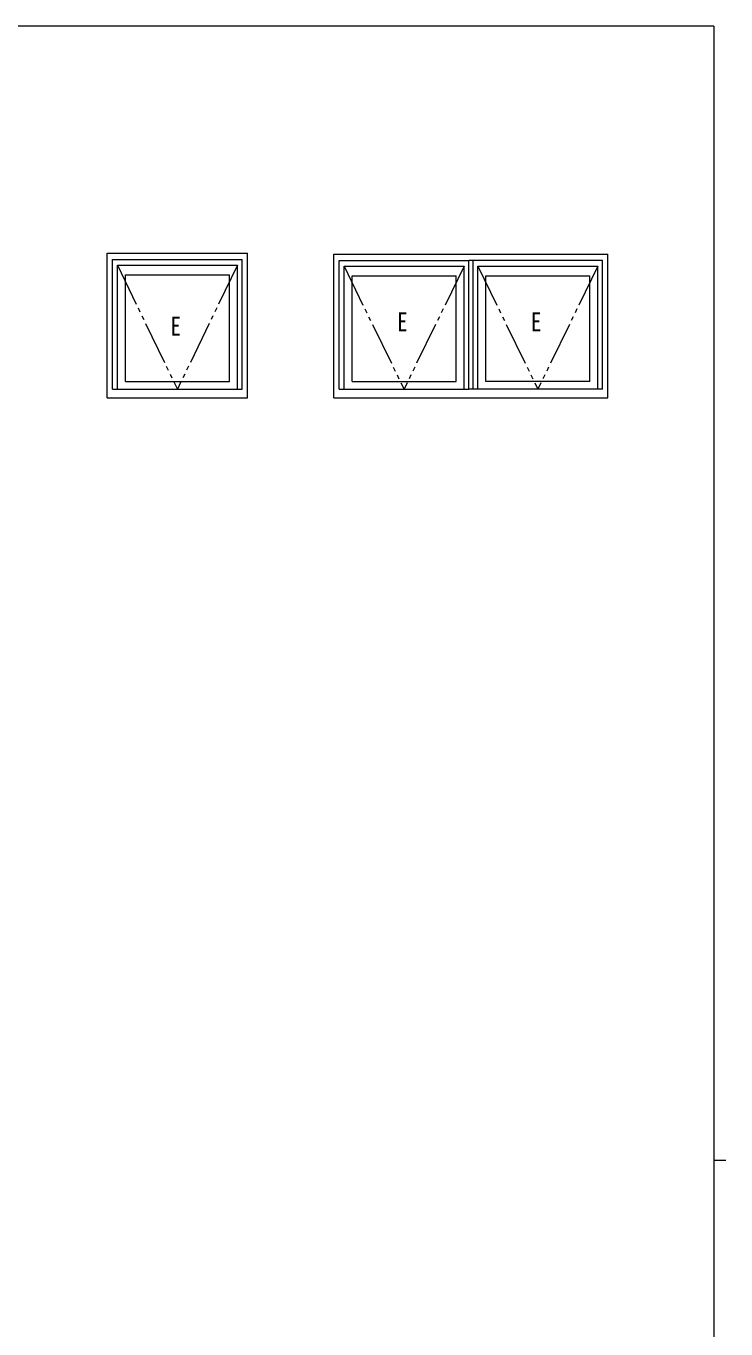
# Model space of a CAD drawing. Units: millimetres on the paper. Extents: x -397 to 397, y -282 to 282.
# Drawn here: x 216.8 to 378.9, y -22.3 to 279.3 of the extents above; entities that cross this region are included whole.
import ezdxf
from ezdxf.enums import TextEntityAlignment as Align

# ---------------------------------------------------------------- set-up
doc = ezdxf.new("R2010")
doc.units = ezdxf.units.MM
doc.linetypes.add('USER3', pattern=[15, 10, -1, 1, -1, 1, -1])
doc.layers.add('0-1_YKK_ZWAK', color=7, linetype='Continuous', lineweight=18)
doc.layers.add('0-7_YKK_A1', color=4, linetype='Continuous', lineweight=18)
doc.styles.add('ＭＳ ゴシック', font='')
doc.styles.get('ＭＳ ゴシック').set_extended_font_data('MS Gothic')

msp = doc.modelspace()

# ---------------------------------------------------------------- linework, layer by layer
at = {"layer": '0-1_YKK_ZWAK'}
for p, q in [((376.092, 279.3), (-393.908, 279.3)), ((376.092, 279.3), (376.092, -245.7)), ((376.092, 16.8), (378.892, 16.8))]:
    msp.add_line(p, q, dxfattribs=at)
at = {"layer": '0-7_YKK_A1'}
for p, q in [((268.064, 193.252), (268.064, 226.752)), ((351.564, 193.252), (351.564, 226.502)), ((236.814, 225.252), (266.814, 225.252)), ((236.814, 195.252), (236.814, 225.252)), ((237.914, 223.952), (265.714, 223.952)), ((237.914, 195.252), (237.914, 223.952)), ((265.714, 195.252), (265.714, 223.952)), ((266.814, 195.252), (266.814, 225.252)), ((289.314, 225.002), (319.314, 225.002)), ((289.314, 195.252), (289.314, 225.002)), ((290.414, 223.702), (318.214, 223.702)), ((290.414, 195.252), (290.414, 223.702)), ((318.214, 195.252), (318.214, 223.702)), ((350.314, 225.002), (319.314, 225.002)), ((319.314, 195.252), (319.314, 225.002)), ((320.314, 195.252), (320.314, 225.053)), ((320.314, 195.252), (320.314, 225.002)), ((321.414, 195.252), (321.414, 223.702)), ((321.414, 223.702), (349.214, 223.702)), ((349.214, 195.252), (349.214, 223.702)), ((350.314, 195.252), (350.314, 225.002)), ((239.764, 197.002), (239.764, 221.702)), ((239.764, 221.702), (263.864, 221.702)), ((263.864, 197.002), (263.864, 221.702)), ((292.264, 197.002), (292.264, 221.452)), ((292.264, 221.452), (316.364, 221.452)), ((316.364, 197.002), (316.364, 221.452)), ((323.264, 197.002), (323.264, 221.452)), ((323.264, 221.452), (347.364, 221.452)), ((347.364, 197.002), (347.364, 221.452)), ((239.764, 197.002), (263.864, 197.002)), ((292.264, 197.002), (316.364, 197.002)), ((347.364, 197.002), (323.264, 197.002)), ((235.564, 193.252), (268.064, 193.252)), ((236.814, 195.252), (266.814, 195.252)), ((288.064, 193.252), (351.564, 193.252)), ((289.314, 195.252), (319.314, 195.252)), ((350.314, 195.252), (319.314, 195.252))]:
    msp.add_line(p, q, dxfattribs=at)
at = {"layer": '0-7_YKK_A1', "linetype": 'USER3'}
for p, q in [((237.914, 223.952), (251.814, 195.252)), ((265.714, 223.952), (251.814, 195.252)), ((290.414, 223.702), (304.314, 195.252)), ((318.214, 223.702), (304.314, 195.252)), ((321.414, 223.702), (335.314, 195.252)), ((349.214, 223.702), (335.314, 195.252))]:
    msp.add_line(p, q, dxfattribs=at)
at = {"layer": '0-7_YKK_A1'}
for points in [[(235.564, 193.252), (235.564, 226.752), (268.064, 226.752)], [(288.064, 193.252), (288.064, 226.502), (351.564, 226.502)]]:
    msp.add_lwpolyline(points, dxfattribs=at)

# ---------------------------------------------------------------- texts
at = {"layer": '0-7_YKK_A1', "color": 7, "style": 'ＭＳ ゴシック', "width": 0.8}
for p in [(250.24, 206.308), (302.74, 207.333), (333.74, 207.333)]:
    msp.add_text('E', height=4.399, dxfattribs=at).set_placement(p, align=Align.BOTTOM_LEFT)

doc.saveas('drawing.dxf')
